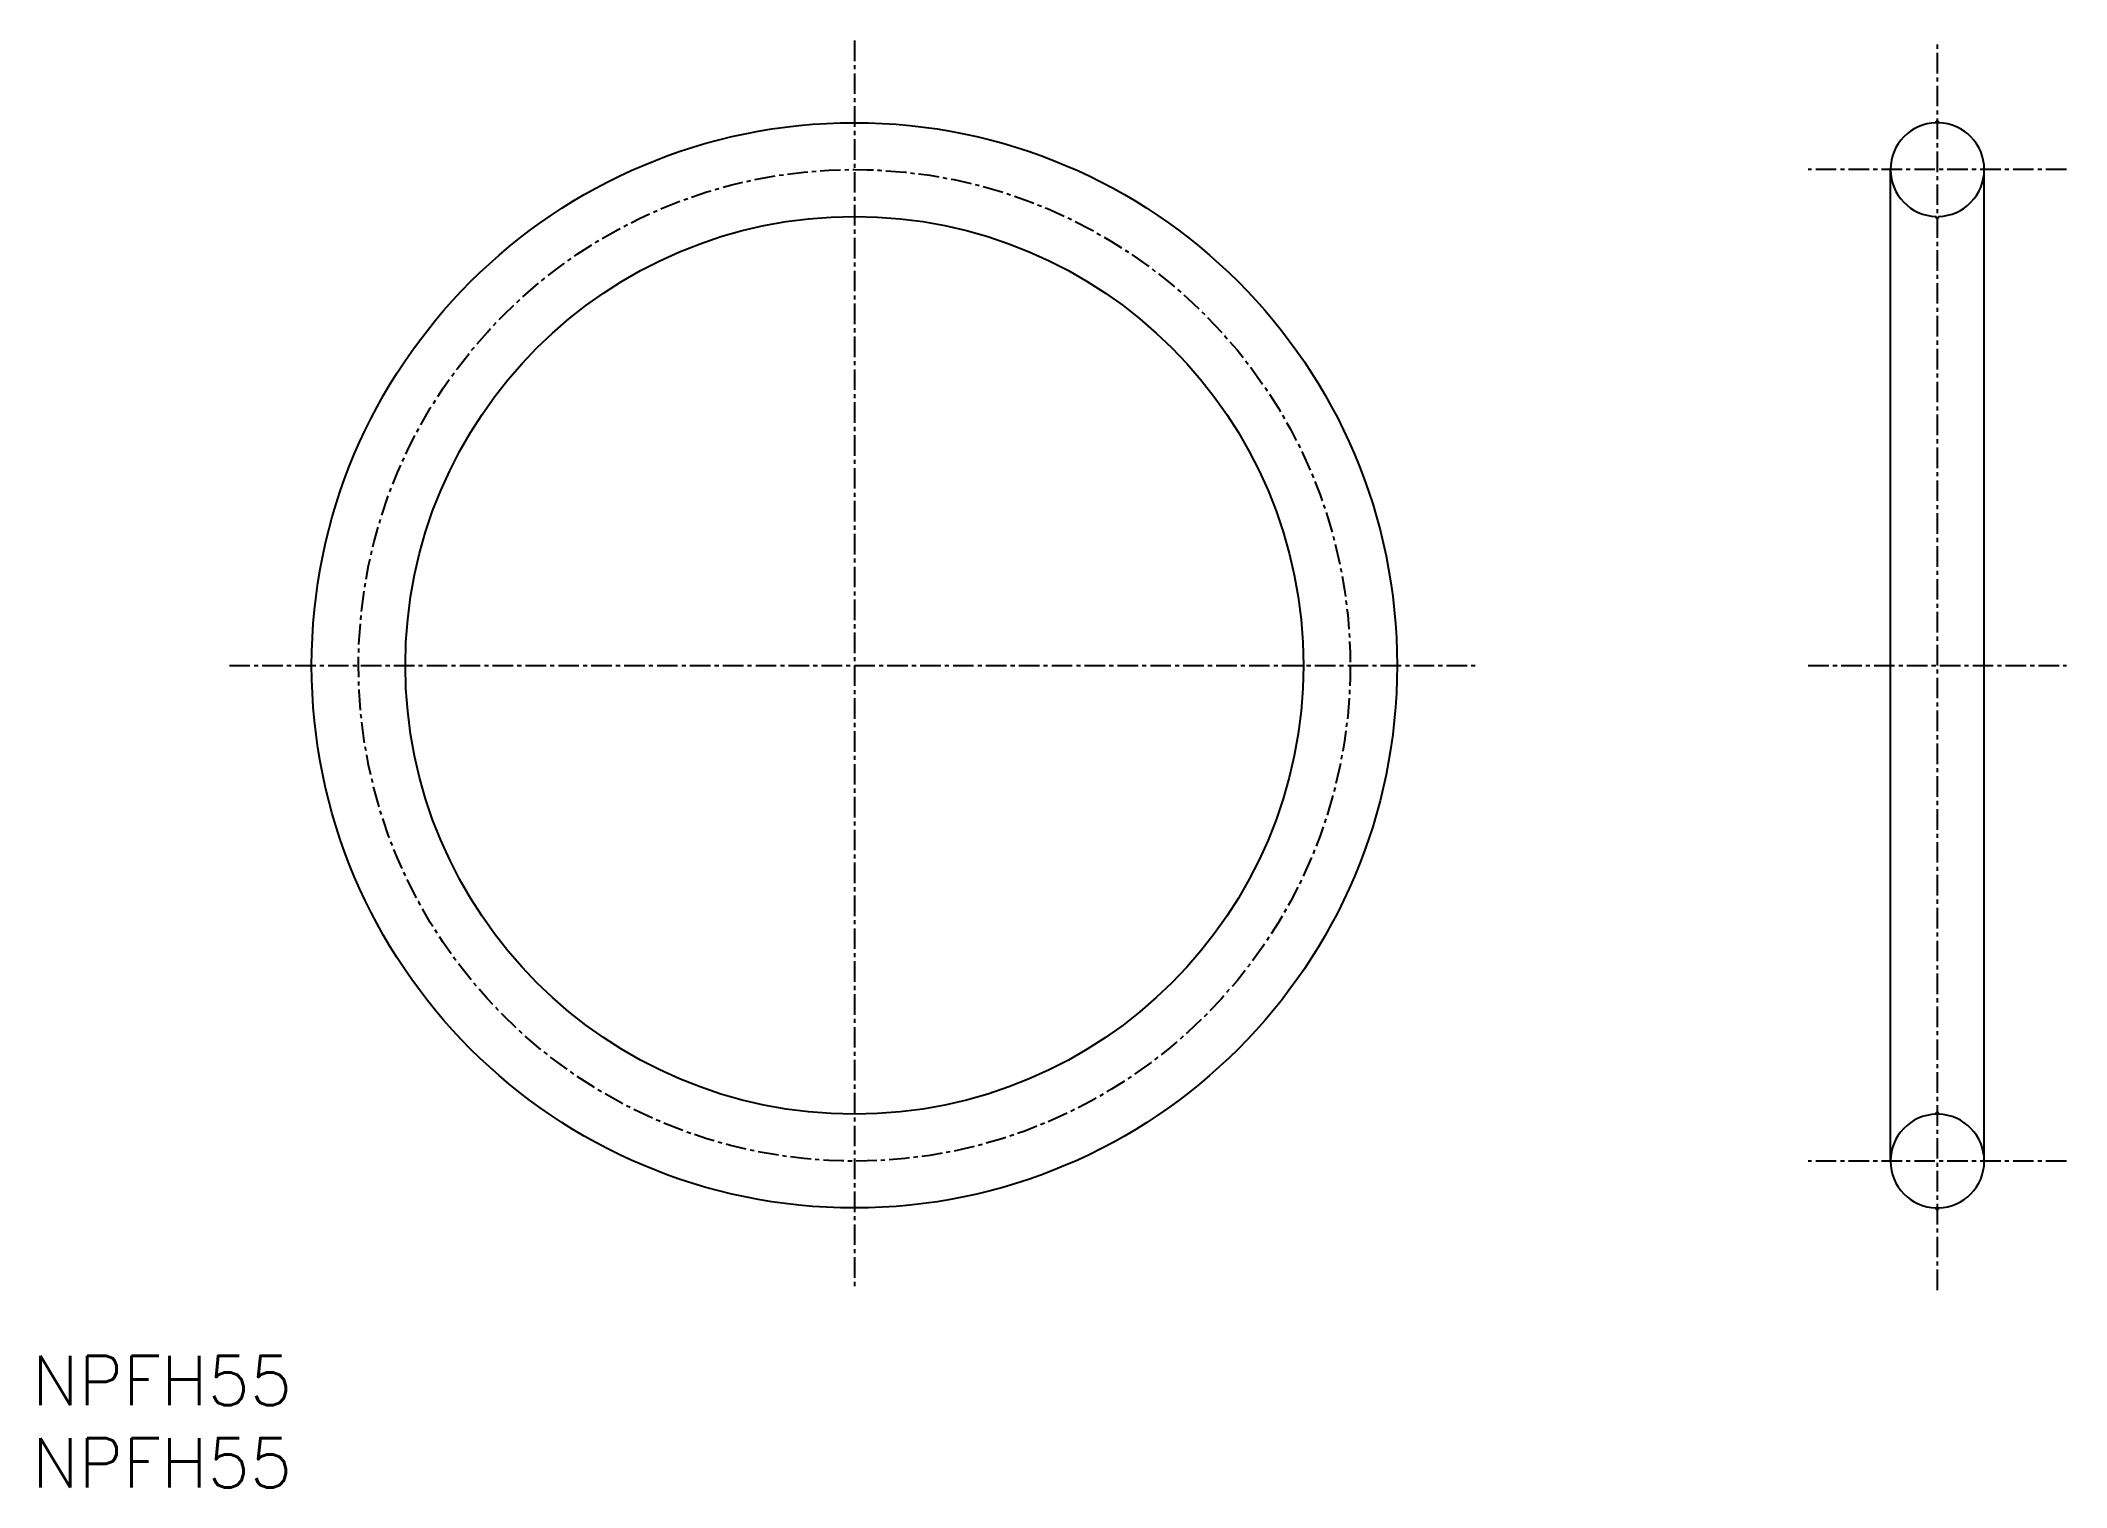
# Model space of a CAD drawing. Extents: x 1 to 124, y 0 to 88.
import ezdxf

# ---------------------------------------------------------------- set-up
doc = ezdxf.new("R2010")
doc.units = 0
doc.linetypes.add('CENTER', pattern=[2, 1.25, -0.25, 0.25, -0.25])
doc.layers.get('0').update_dxf_attribs({"linetype": 'CONTINUOUS'})
doc.layers.add('CENTER', color=1, linetype='CENTER')
doc.styles.get("Standard").update_dxf_attribs({"font": 'txt.shx'})

# ---------------------------------------------------------------- blocks, each defined once
blk = doc.blocks.new('*U2')
at = {"color": 7, "linetype": 'CONTINUOUS'}
blk.add_text('NPFH55', height=3, dxfattribs=at).set_placement((0, 0))
blk = doc.blocks.new('*U3')
at = {"color": 7, "linetype": 'CONTINUOUS'}
blk.add_text('NPFH55', height=3, dxfattribs=at).set_placement((0, 5))

msp = doc.modelspace()

# ---------------------------------------------------------------- linework, layer by layer
at = {"color": 7, "linetype": 'CONTINUOUS'}
for p, q in [((115.78, 83), (115.78, 83.1)), ((115.78, 83.1), (115.92, 83.1)), ((115.92, 83), (115.92, 83.1)), ((113, 19.85), (113, 80.15)), ((118.7, 19.85), (118.7, 80.15)), ((115.78, 77.2), (115.78, 77.3)), ((115.92, 77.2), (115.78, 77.2)), ((115.92, 77.2), (115.92, 77.3)), ((115.78, 22.8), (115.92, 22.8)), ((115.78, 22.7), (115.78, 22.8)), ((115.92, 22.7), (115.92, 22.8)), ((115.78, 16.9), (115.78, 17)), ((115.92, 16.9), (115.78, 16.9)), ((115.92, 16.9), (115.92, 17))]:
    msp.add_line(p, q, dxfattribs=at)
for radius in [33, 27.3]:
    msp.add_circle((50, 50), radius, dxfattribs=at)
for centre, start, end in [((115.85, 80.15), 91.508, 268.492), ((115.85, 80.15), 271.508, 88.492), ((115.85, 19.85), 91.508, 268.492), ((115.85, 19.85), 271.508, 88.492)]:
    msp.add_arc(centre, 2.85, start, end, dxfattribs=at)
at = {"layer": 'CENTER', "color": 1, "linetype": 'CENTER'}
for p, q in [((50, 88), (50, 12)), ((115.85, 12), (115.85, 88)), ((123.7, 80.15), (108, 80.15)), ((12, 50), (88, 50)), ((108, 50), (123.7, 50)), ((123.7, 19.85), (108, 19.85))]:
    msp.add_line(p, q, dxfattribs=at)
msp.add_circle((50, 50), 30.15, dxfattribs=at)

# ---------------------------------------------------------------- block references
at = {"color": 7, "linetype": 'CONTINUOUS'}
for name in ['*U3', '*U2']:
    msp.add_blockref(name, (0, 0), dxfattribs=at)

doc.saveas('drawing.dxf')
